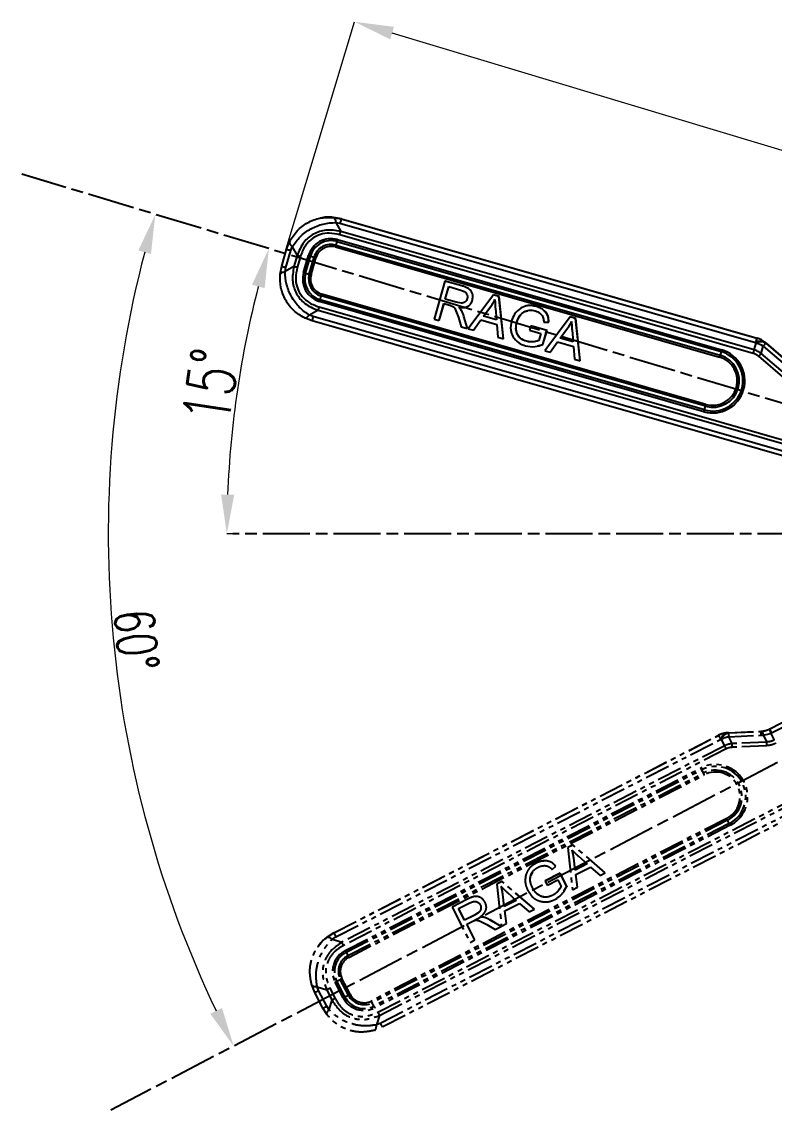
# Model space of a CAD drawing. Header units: millimetres. Extents: x 2055 to 5101, y 917 to 3070.
# Drawn here: x 4370.5 to 4562.2, y 1442.5 to 1719.7 of the extents above; entities that cross this region are included whole.
import ezdxf

# ---------------------------------------------------------------- set-up
doc = ezdxf.new("R2010")
doc.units = ezdxf.units.MM
doc.linetypes.add('AM_ISO08W050', pattern=[18, 12, -1.5, 3, -1.5])
doc.linetypes.add('PHANTOM', pattern=[12.7, 6.35, -1.27, 1.27, -1.27, 1.27, -1.27])
for name, color, linetype, lineweight in [('AM_5', 3, 'Continuous', 25), ('AM_7', 4, 'AM_ISO08W050', 25), ('标注', 3, 'Continuous', 13)]:
    doc.layers.add(name, color=color, linetype=linetype, lineweight=lineweight)
doc.styles.add('SLDTEXTSTYLE1', font='txt.shx', dxfattribs={"width": 0.7, "bigfont": 'gbcbig.shx'})
doc.dimstyles.new('SLDDIMSTYLE12$0', dxfattribs={"dimtxt": 12, "dimasz": 10, "dimexe": 0, "dimexo": 0.0625, "dimgap": 0.875, "dimtad": 1, "dimdec": 1, "dimlfac": 1.8, "dimrnd": 1e-09, "dimzin": 12, "dimdsep": 46, "dimtxsty": 'SLDTEXTSTYLE1', "dimcen": 0.09, "dimdle": 8.16, "dimclrd": 3, "dimclre": 3, "dimadec": 0, "dimazin": 3, "dimtfac": 1, "dimtdec": 1, "dimtofl": 0, "dimtmove": 0, "dimatfit": 3, "dimfxl": 0, "dimfrac": 2, "dimtolj": 1, "dimlwd": 5, "dimlwe": 5, "dimarcsym": 0})
doc.dimstyles.new('SLDDIMSTYLE12$2', dxfattribs={"dimtxt": 12, "dimasz": 10, "dimexe": 0, "dimexo": 0.0625, "dimgap": 0.875, "dimtad": 1, "dimdec": 1, "dimlfac": 1.8, "dimrnd": 1e-09, "dimzin": 12, "dimdsep": 46, "dimtxsty": 'SLDTEXTSTYLE1', "dimcen": 0.09, "dimdle": 8.16, "dimclrd": 3, "dimclre": 3, "dimadec": 0, "dimazin": 3, "dimtfac": 1, "dimtdec": 1, "dimtofl": 0, "dimtmove": 0, "dimatfit": 3, "dimfxl": 0, "dimfrac": 2, "dimtolj": 1, "dimlwd": 5, "dimlwe": 5, "dimarcsym": 0})

# ---------------------------------------------------------------- blocks, each defined once
blk = doc.blocks.new('*D82')
at = {"layer": 'Defpoints', "color": 0, "transparency": 16777216}
for p in [(4370.53, 1680.88), (4392.74, 1599.08), (4674.8, 1589.24), (4674.8, 1589.24), (4393.19, 1442.47)]:
    blk.add_point(p, dxfattribs=at)
at = {"layer": '标注', "color": 3, "linetype": 'Continuous', "lineweight": 5, "transparency": 16777216}
blk.add_arc((4674.8, 1589.24), 282.23, 165.2686, 205.498, dxfattribs=at)
at = {"layer": '标注', "color": 3, "transparency": 16777216}
for points in [[(4400.24, 1661.46), (4403.45, 1660.56), (4404.56, 1670.63)], [(4421.55, 1468.49), (4418.57, 1467), (4424.52, 1458.8)]]:
    blk.add_solid(points, dxfattribs=at)
at = {"layer": '标注', "color": 0, "transparency": 16777216, "insert": (4399.76, 1562.27), "char_height": 10, "attachment_point": 5, "rotation": 275.601, "style": 'SLDTEXTSTYLE1'}
blk.add_mtext('\\A1;60%%D', dxfattribs=at)
blk = doc.blocks.new('*D83')
at = {"layer": 'AM_5', "color": 3, "lineweight": 5, "transparency": 16777216}
blk.add_line((4424.23, 1589.27), (4422.78, 1589.27), dxfattribs=at)
at = {"layer": 'AM_5', "color": 3, "linetype": 'Continuous', "lineweight": 5, "transparency": 16777216}
blk.add_arc((4674.69, 1589.27), 251.91, 165.5129, 177.7254, dxfattribs=at)
at = {"layer": 'AM_5', "color": 3, "transparency": 16777216}
for points in [[(4429.19, 1652.74), (4432.4, 1651.84), (4433.48, 1661.92)], [(4424.65, 1599.24), (4421.31, 1599.3), (4422.78, 1589.27)]]:
    blk.add_solid(points, dxfattribs=at)
at = {"layer": 'Defpoints', "color": 0, "transparency": 16777216}
for p in [(4370.53, 1680.88), (4427.56, 1638.09), (4424.3, 1589.27), (4674.8, 1589.24), (4677.95, 1589.27)]:
    blk.add_point(p, dxfattribs=at)
at = {"layer": 'AM_5', "color": 0, "transparency": 16777216, "insert": (4418.67, 1626.99), "char_height": 12, "attachment_point": 5, "rotation": 81.6192, "style": 'SLDTEXTSTYLE1'}
blk.add_mtext('\\A1;15%%D', dxfattribs=at)
blk = doc.blocks.new('*D73')
at = {"layer": 'AM_5', "color": 3, "linetype": 'Continuous', "lineweight": 5, "transparency": 16777216}
for p, q in [((4437.87, 1661.84), (4455.29, 1719.7)), ((4682.72, 1651.2), (4464.87, 1716.82))]:
    blk.add_line(p, q, dxfattribs=at)
at = {"layer": 'AM_5', "color": 3, "lineweight": 5, "transparency": 16777216}
blk.add_line((4674.54, 1589.36), (4692.29, 1648.32), dxfattribs=at)
at = {"layer": 'AM_5', "color": 3, "transparency": 16777216}
for points in [[(4465.35, 1718.41), (4464.39, 1715.22), (4455.29, 1719.7)], [(4683.2, 1652.8), (4682.24, 1649.61), (4692.29, 1648.32)]]:
    blk.add_solid(points, dxfattribs=at)
at = {"layer": 'Defpoints', "color": 0, "transparency": 16777216}
for p in [(4455.29, 1719.7), (4437.85, 1661.78), (4674.52, 1589.3)]:
    blk.add_point(p, dxfattribs=at)
at = {"layer": 'AM_5', "color": 0, "transparency": 16777216, "insert": (4575.78, 1690.59), "char_height": 12, "attachment_point": 5, "rotation": 343.2384, "style": 'SLDTEXTSTYLE1'}
blk.add_mtext('\\A1;225', dxfattribs=at)

msp = doc.modelspace()

# ---------------------------------------------------------------- linework, layer by layer
at = {"color": 7, "linetype": 'Continuous', "lineweight": 25}
for p, q in [((4446.489, 1669.666), (4446.448, 1669.657)), ((4449.887, 1669.859), (4451.921, 1669.474)), ((4451.95, 1669.481), (4449.919, 1669.866)), ((4451.95, 1669.481), (4451.921, 1669.474)), ((4451.921, 1669.474), (4557.815, 1639.107)), ((4451.95, 1669.481), (4557.845, 1639.113)), ((4450.559, 1668.578), (4451.781, 1666.325)), ((4450.559, 1668.578), (4451.578, 1668.385)), ((4451.578, 1668.385), (4557.471, 1638.018)), ((4557.138, 1636.112), (4451.781, 1666.325)), ((4438.006, 1661.761), (4438.755, 1663.688)), ((4450.806, 1663.743), (4450.554, 1662.81)), ((4450.806, 1663.743), (4548.669, 1635.679)), ((4450.937, 1664.211), (4548.801, 1636.146)), ((4556.885, 1635.246), (4451.529, 1665.458)), ((4436.766, 1657.435), (4438.006, 1661.761)), ((4437.814, 1657.118), (4439.054, 1661.444)), ((4439.054, 1661.444), (4439.428, 1662.407)), ((4439.428, 1662.407), (4440.65, 1660.154)), ((4450.422, 1662.342), (4548.286, 1634.278)), ((4450.554, 1662.81), (4548.418, 1634.746)), ((4440.65, 1660.154), (4439.844, 1657.342)), ((4441.511, 1659.905), (4440.704, 1657.093)), ((4442.338, 1655.806), (4443.578, 1660.131)), ((4442.809, 1655.672), (4444.049, 1659.998)), ((4443.762, 1655.407), (4445.002, 1659.733)), ((4444.049, 1659.998), (4445.002, 1659.733)), ((4444.233, 1655.273), (4445.474, 1659.599)), ((4436.38, 1655.403), (4436.766, 1657.435)), ((4439.844, 1657.342), (4437.62, 1656.102)), ((4437.62, 1656.102), (4437.814, 1657.118)), ((4442.809, 1655.672), (4443.762, 1655.407)), ((4478.342, 1653.666), (4475.566, 1643.987)), ((4478.364, 1653.671), (4478.342, 1653.666)), ((4482.624, 1652.438), (4478.342, 1653.666)), ((4482.646, 1652.443), (4478.364, 1653.671)), ((4482.646, 1652.443), (4482.624, 1652.438)), ((4446.554, 1648.915), (4446.839, 1649.855)), ((4544.703, 1621.791), (4446.839, 1649.855)), ((4544.84, 1622.26), (4446.977, 1650.324)), ((4478.4, 1649.037), (4479.317, 1652.237)), ((4478.422, 1649.042), (4479.337, 1652.231)), ((4479.317, 1652.237), (4482.372, 1651.361)), ((4484.141, 1651.879), (4484.118, 1651.874)), ((4490.721, 1650.123), (4484.231, 1641.509)), ((4490.743, 1650.128), (4490.721, 1650.123)), ((4492.1, 1649.728), (4490.721, 1650.123)), ((4492.122, 1649.733), (4490.743, 1650.128)), ((4492.122, 1649.733), (4492.1, 1649.728)), ((4493.27, 1638.917), (4492.1, 1649.728)), ((4493.292, 1638.922), (4492.122, 1649.733)), ((4446.258, 1647.074), (4573.84, 1610.488)), ((4544.281, 1620.382), (4446.417, 1648.446)), ((4544.418, 1620.851), (4446.554, 1648.915)), ((4476.846, 1643.62), (4478.08, 1647.922)), ((4476.869, 1643.625), (4478.099, 1647.916)), ((4478.08, 1647.922), (4479.571, 1647.494)), ((4478.422, 1649.042), (4478.4, 1649.037)), ((4481.157, 1648.246), (4478.4, 1649.037)), ((4481.18, 1648.251), (4478.422, 1649.042)), ((4479.571, 1647.494), (4480.38, 1647.18)), ((4481.18, 1648.251), (4481.157, 1648.246)), ((4482.514, 1648.018), (4481.157, 1648.246)), ((4483.437, 1646.967), (4483.459, 1646.972)), ((4488.156, 1644.689), (4490.039, 1647.22)), ((4488.179, 1644.694), (4490.061, 1647.225)), ((4490.061, 1647.225), (4490.039, 1647.22)), ((4499.005, 1647.331), (4498.983, 1647.326)), ((4501.642, 1647.174), (4501.62, 1647.169)), ((4444.479, 1643.52), (4442.55, 1644.27)), ((4446.014, 1646.21), (4443.79, 1644.969)), ((4444.756, 1644.594), (4443.79, 1644.969)), ((4573.095, 1607.791), (4444.756, 1644.594)), ((4446.014, 1646.21), (4573.597, 1609.624)), ((4480.982, 1646.495), (4481.78, 1644.39)), ((4481.78, 1644.39), (4482.481, 1642.004)), ((4483.181, 1644.671), (4483.158, 1644.666)), ((4484.091, 1641.542), (4483.158, 1644.666)), ((4484.113, 1641.547), (4483.181, 1644.671)), ((4488.179, 1644.694), (4488.156, 1644.689)), ((4491.442, 1643.747), (4488.156, 1644.689)), ((4491.441, 1643.759), (4488.179, 1644.694)), ((4491.192, 1646.711), (4491.442, 1643.747)), ((4498.445, 1645.793), (4498.423, 1645.788)), ((4498.445, 1645.793), (4499.458, 1646.104)), ((4510.244, 1644.525), (4503.754, 1635.911)), ((4504.026, 1645.731), (4504.003, 1645.726)), ((4510.266, 1644.53), (4510.244, 1644.525)), ((4511.623, 1644.129), (4510.244, 1644.525)), ((4511.645, 1644.134), (4510.266, 1644.53)), ((4511.645, 1644.134), (4511.623, 1644.129)), ((4512.793, 1633.319), (4511.623, 1644.129)), ((4512.815, 1633.323), (4511.645, 1644.134)), ((4572.818, 1606.716), (4444.48, 1643.52)), ((4475.566, 1643.987), (4476.846, 1643.62)), ((4476.869, 1643.625), (4476.846, 1643.62)), ((4482.481, 1642.004), (4484.091, 1641.542)), ((4484.113, 1641.547), (4484.091, 1641.542)), ((4484.231, 1641.509), (4485.584, 1641.121)), ((4485.584, 1641.121), (4487.494, 1643.751)), ((4485.606, 1641.126), (4487.51, 1643.746)), ((4487.494, 1643.751), (4491.532, 1642.593)), ((4491.532, 1642.593), (4491.825, 1639.331)), ((4496.692, 1643.231), (4496.669, 1643.226)), ((4500.227, 1642.263), (4499.902, 1641.128)), ((4500.25, 1642.268), (4500.227, 1642.263)), ((4504.318, 1641.09), (4500.227, 1642.263)), ((4504.34, 1641.095), (4500.25, 1642.268)), ((4503.503, 1643.18), (4504.757, 1643.17)), ((4504.78, 1643.175), (4504.757, 1643.17)), ((4507.679, 1639.091), (4509.561, 1641.621)), ((4507.701, 1639.096), (4509.584, 1641.626)), ((4509.584, 1641.626), (4509.561, 1641.621)), ((4485.606, 1641.126), (4485.584, 1641.121)), ((4491.825, 1639.331), (4493.27, 1638.917)), ((4493.292, 1638.922), (4493.27, 1638.917)), ((4496.81, 1640.089), (4496.787, 1640.085)), ((4499.902, 1641.128), (4502.739, 1640.315)), ((4502.739, 1640.315), (4502.221, 1638.507)), ((4503.291, 1637.507), (4504.318, 1641.09)), ((4503.313, 1637.512), (4504.34, 1641.095)), ((4504.34, 1641.095), (4504.318, 1641.09)), ((4507.701, 1639.096), (4507.679, 1639.091)), ((4510.965, 1638.149), (4507.679, 1639.091)), ((4510.964, 1638.16), (4507.701, 1639.096)), ((4510.715, 1641.112), (4510.965, 1638.149)), ((4557.815, 1639.107), (4557.845, 1639.113)), ((4499.145, 1638.315), (4499.122, 1638.31)), ((4501.033, 1638.202), (4501.011, 1638.197)), ((4501.626, 1638.313), (4501.033, 1638.202)), ((4501.886, 1637.057), (4501.909, 1637.062)), ((4501.892, 1637.12), (4503.313, 1637.512)), ((4503.313, 1637.512), (4503.291, 1637.507)), ((4503.754, 1635.911), (4505.106, 1635.523)), ((4505.106, 1635.523), (4507.017, 1638.152)), ((4505.129, 1635.528), (4507.033, 1638.148)), ((4507.017, 1638.152), (4511.055, 1636.994)), ((4511.055, 1636.994), (4511.348, 1633.733)), ((4557.138, 1636.112), (4557.66, 1637.856)), ((4557.471, 1638.018), (4557.66, 1637.856)), ((4558.879, 1635.203), (4559.437, 1637.065)), ((4559.437, 1637.065), (4565.658, 1631.758)), ((4559.915, 1637.979), (4559.945, 1637.986)), ((4559.915, 1637.979), (4560.104, 1637.817)), ((4560.117, 1637.84), (4559.926, 1638.002)), ((4559.945, 1637.986), (4560.136, 1637.824)), ((4560.104, 1637.817), (4566.325, 1632.51)), ((4560.136, 1637.824), (4566.357, 1632.517)), ((4505.129, 1635.528), (4505.106, 1635.523)), ((4511.348, 1633.733), (4512.793, 1633.319)), ((4512.815, 1633.323), (4512.793, 1633.319)), ((4548.669, 1635.679), (4548.418, 1634.746)), ((4564.98, 1628.772), (4558.271, 1634.495)), ((4565.588, 1629.48), (4558.879, 1635.203)), ((4544.418, 1620.851), (4544.703, 1621.791))]:
    msp.add_line(p, q, dxfattribs=at)
at = {"color": 7, "linetype": 'PHANTOM', "lineweight": 25}
for p, q in [((4561.073, 1539.582), (4570.877, 1544.616)), ((4561.091, 1539.607), (4570.894, 1544.641)), ((4561.568, 1538.553), (4571.371, 1543.587)), ((4550.602, 1538.579), (4558.77, 1538.966)), ((4550.621, 1538.606), (4558.789, 1538.994)), ((4558.77, 1538.966), (4558.789, 1538.994)), ((4558.789, 1538.994), (4559.104, 1539.017)), ((4561.092, 1539.608), (4560.988, 1539.556)), ((4560.989, 1539.556), (4561.091, 1539.607)), ((4561.073, 1539.582), (4561.091, 1539.607)), ((4450.052, 1487.634), (4548.05, 1537.953)), ((4450.069, 1487.658), (4548.067, 1537.978)), ((4450.547, 1486.605), (4548.544, 1536.924)), ((4548.05, 1537.953), (4548.067, 1537.978)), ((4548.544, 1536.924), (4548.793, 1536.935)), ((4549.606, 1535.306), (4548.793, 1536.935)), ((4550.596, 1538.605), (4550.345, 1538.592)), ((4550.353, 1538.568), (4550.37, 1538.593)), ((4550.353, 1538.568), (4550.602, 1538.579)), ((4550.37, 1538.593), (4550.621, 1538.606)), ((4550.63, 1537.574), (4558.798, 1537.961)), ((4551.497, 1535.835), (4550.63, 1537.574)), ((4560.305, 1536.253), (4551.497, 1535.835)), ((4558.798, 1537.961), (4559.429, 1538.009)), ((4559.429, 1538.009), (4561.364, 1538.451)), ((4559.429, 1538.009), (4560.305, 1536.253)), ((4561.364, 1538.451), (4561.568, 1538.553)), ((4561.364, 1538.451), (4562.224, 1536.727)), ((4549.606, 1535.306), (4452.105, 1485.241)), ((4550.014, 1534.501), (4452.514, 1484.437)), ((4560.347, 1535.32), (4551.538, 1534.903)), ((4452.936, 1483.122), (4543.503, 1529.626)), ((4453.16, 1482.691), (4543.727, 1529.195)), ((4453.615, 1481.838), (4544.182, 1528.343)), ((4453.839, 1481.407), (4544.406, 1527.912)), ((4461.251, 1467.424), (4579.32, 1528.05)), ((4543.727, 1529.195), (4544.182, 1528.343)), ((4461.664, 1466.627), (4579.733, 1527.254)), ((4580.622, 1525.574), (4461.853, 1464.588)), ((4581.155, 1524.601), (4462.386, 1463.616)), ((4550.117, 1516.79), (4459.551, 1470.286)), ((4550.338, 1516.354), (4459.772, 1469.85)), ((4550.774, 1515.474), (4460.207, 1468.969)), ((4550.994, 1515.038), (4460.428, 1468.534)), ((4550.774, 1515.474), (4550.338, 1516.354)), ((4510.93, 1510.006), (4509.654, 1509.351)), ((4509.667, 1509.37), (4509.654, 1509.351)), ((4509.654, 1509.351), (4510.816, 1498.628)), ((4510.943, 1510.025), (4509.667, 1509.37)), ((4510.943, 1510.025), (4510.93, 1510.006)), ((4519.181, 1502.924), (4510.93, 1510.006)), ((4519.194, 1502.943), (4510.943, 1510.025)), ((4501.568, 1505.397), (4501.555, 1505.378)), ((4504.294, 1505.975), (4504.281, 1505.957)), ((4511.156, 1506.786), (4511.143, 1506.767)), ((4511.502, 1503.633), (4511.143, 1506.767)), ((4511.515, 1503.652), (4511.156, 1506.786)), ((4512.332, 1507.185), (4514.543, 1505.195)), ((4499.538, 1503.706), (4499.525, 1503.687)), ((4500.182, 1502.202), (4500.708, 1503.122)), ((4507.683, 1502.791), (4503.897, 1500.847)), ((4507.696, 1502.81), (4503.91, 1500.866)), ((4505.659, 1503.758), (4506.58, 1504.609)), ((4506.593, 1504.628), (4506.58, 1504.609)), ((4507.696, 1502.81), (4507.683, 1502.791)), ((4509.386, 1499.476), (4507.683, 1502.791)), ((4509.399, 1499.495), (4507.696, 1502.81)), ((4514.543, 1505.195), (4511.502, 1503.633)), ((4511.515, 1503.652), (4511.502, 1503.633)), ((4514.534, 1505.202), (4511.515, 1503.652)), ((4511.661, 1502.496), (4515.398, 1504.415)), ((4515.398, 1504.415), (4517.844, 1502.237)), ((4517.844, 1502.237), (4519.181, 1502.924)), ((4519.194, 1502.943), (4519.181, 1502.924)), ((4492.863, 1500.729), (4491.587, 1500.074)), ((4491.6, 1500.093), (4491.587, 1500.074)), ((4491.587, 1500.074), (4492.749, 1489.351)), ((4492.876, 1500.748), (4491.6, 1500.093)), ((4492.876, 1500.748), (4492.863, 1500.729)), ((4501.114, 1493.647), (4492.863, 1500.729)), ((4501.127, 1493.665), (4492.876, 1500.748)), ((4500.182, 1502.202), (4500.169, 1502.183)), ((4503.91, 1500.866), (4503.897, 1500.847)), ((4503.897, 1500.847), (4504.437, 1499.797)), ((4504.437, 1499.797), (4507.062, 1501.145)), ((4507.062, 1501.145), (4507.921, 1499.472)), ((4512.068, 1499.271), (4511.661, 1502.496)), ((4512.081, 1499.29), (4511.676, 1502.504)), ((4493.089, 1497.509), (4493.076, 1497.49)), ((4493.435, 1494.356), (4493.076, 1497.49)), ((4493.448, 1494.375), (4493.089, 1497.509)), ((4494.265, 1497.908), (4496.476, 1495.918)), ((4500.657, 1499.134), (4500.644, 1499.115)), ((4505.81, 1497.227), (4505.797, 1497.209)), ((4507.264, 1498.437), (4507.251, 1498.418)), ((4507.62, 1498.924), (4507.264, 1498.437)), ((4508.631, 1498.237), (4509.399, 1499.495)), ((4508.67, 1498.186), (4508.683, 1498.205)), ((4509.399, 1499.495), (4509.386, 1499.476)), ((4510.816, 1498.628), (4512.068, 1499.271)), ((4512.081, 1499.29), (4512.068, 1499.271)), ((4484.098, 1496.221), (4480.135, 1494.186)), ((4484.111, 1496.24), (4480.148, 1494.205)), ((4481.825, 1493.811), (4484.652, 1495.263)), ((4484.111, 1496.24), (4484.098, 1496.221)), ((4485.587, 1496.851), (4485.574, 1496.832)), ((4496.476, 1495.918), (4493.435, 1494.356)), ((4493.448, 1494.375), (4493.435, 1494.356)), ((4496.467, 1495.925), (4493.448, 1494.375)), ((4493.594, 1493.219), (4497.331, 1495.138)), ((4497.331, 1495.138), (4499.777, 1492.96)), ((4502.893, 1496.924), (4502.88, 1496.905)), ((4480.148, 1494.205), (4480.135, 1494.186)), ((4480.135, 1494.186), (4484.735, 1485.229)), ((4483.345, 1490.85), (4481.825, 1493.811)), ((4483.358, 1490.869), (4481.843, 1493.82)), ((4485.898, 1492.16), (4483.345, 1490.85)), ((4485.911, 1492.179), (4483.358, 1490.869)), ((4487.043, 1492.923), (4485.898, 1492.16)), ((4485.911, 1492.179), (4485.898, 1492.16)), ((4488.435, 1492.787), (4488.448, 1492.806)), ((4494.001, 1489.994), (4493.594, 1493.219)), ((4494.014, 1490.013), (4493.609, 1493.227)), ((4499.777, 1492.96), (4501.114, 1493.647)), ((4501.127, 1493.665), (4501.114, 1493.647)), ((4483.358, 1490.869), (4483.345, 1490.85)), ((4483.875, 1489.818), (4485.255, 1490.527)), ((4485.92, 1485.837), (4483.875, 1489.818)), ((4485.933, 1485.856), (4483.893, 1489.827)), ((4485.255, 1490.527), (4486.06, 1490.851)), ((4486.968, 1490.764), (4488.99, 1489.775)), ((4488.99, 1489.775), (4491.134, 1488.515)), ((4489.82, 1490.938), (4489.807, 1490.919)), ((4492.624, 1489.28), (4489.807, 1490.919)), ((4492.637, 1489.298), (4489.82, 1490.938)), ((4491.134, 1488.515), (4492.624, 1489.28)), ((4492.637, 1489.298), (4492.624, 1489.28)), ((4492.749, 1489.351), (4494.001, 1489.994)), ((4494.014, 1490.013), (4494.001, 1489.994)), ((4448.305, 1486.522), (4450.052, 1487.633)), ((4450.069, 1487.658), (4448.324, 1486.549)), ((4449.673, 1486.048), (4450.547, 1486.605)), ((4449.673, 1486.048), (4452.105, 1485.241)), ((4450.069, 1487.658), (4450.052, 1487.633)), ((4445.96, 1484.056), (4445.936, 1484.022)), ((4484.735, 1485.229), (4485.92, 1485.837)), ((4485.933, 1485.856), (4485.92, 1485.837)), ((4453.16, 1482.691), (4453.615, 1481.838)), ((4452.417, 1471.109), (4450.362, 1475.112)), ((4450.797, 1475.337), (4451.673, 1475.796)), ((4452.852, 1471.334), (4450.797, 1475.337)), ((4453.729, 1471.793), (4451.673, 1475.796)), ((4454.164, 1472.018), (4452.108, 1476.021)), ((4445.183, 1472.487), (4444.411, 1474.405)), ((4447.239, 1468.484), (4445.183, 1472.487)), ((4445.778, 1473.931), (4448.211, 1473.124)), ((4446.165, 1472.973), (4445.778, 1473.931)), ((4448.22, 1468.97), (4446.165, 1472.973)), ((4448.211, 1473.124), (4449.547, 1470.523)), ((4449.009, 1473.532), (4450.345, 1470.93)), ((4449.547, 1470.523), (4448.775, 1468.096)), ((4452.852, 1471.334), (4453.729, 1471.793)), ((4460.207, 1468.969), (4459.772, 1469.85)), ((4448.348, 1466.738), (4447.239, 1468.484)), ((4448.775, 1468.096), (4448.22, 1468.97)), ((4461.664, 1466.627), (4460.892, 1464.201)), ((4461.853, 1464.588), (4460.892, 1464.201))]:
    msp.add_line(p, q, dxfattribs=at)
at = {"color": 7, "linetype": 'Continuous', "lineweight": 25}
for centre, radius, start, end in [((4449.297, 1658.492), 5.949, 73.99917, 164.00247), ((4449.3, 1658.492), 5.462, 73.99917, 164.00247), ((4486.005, 1654.1), 36.496, 163.9172, 164.67984), ((4449.317, 1658.496), 4.488, 73.99917, 164.00247), ((4449.319, 1658.496), 4.001, 73.99917, 164.00247), ((4415.352, 1672.453), 36.498, 343.91719, 344.67981), ((4462.912, 1727.361), 69.954, 253.95603, 254.35706), ((4426.139, 1592.366), 69.958, 73.95602, 74.35704), ((4448.057, 1654.166), 5.95, 164.00083, 253.99752), ((4461.671, 1723.035), 69.954, 253.95603, 254.35706), ((4448.06, 1654.166), 5.463, 164.00075, 253.99756), ((4448.077, 1654.17), 4.488, 164.00075, 253.99757), ((4424.899, 1588.04), 69.958, 73.95602, 74.35704), ((4448.08, 1654.17), 4.001, 164.00056, 253.99766), ((4411.258, 1660.511), 37.142, 343.32882, 344.08236), ((4482.135, 1638.26), 37.142, 163.32881, 164.08236), ((4573.148, 1633.669), 16.269, 160.47239, 164.49357), ((4556.264, 1633.7), 5.625, 49.53467, 73.99864), ((4556.294, 1633.706), 5.625, 49.53467, 73.99864), ((4546.541, 1628.264), 8.2, 254.00246, 74), ((4583.87, 1626.035), 36.497, 163.91719, 164.67983), ((4558.66, 1635.919), 2.413, 58.66161, 119.51448), ((4558.849, 1635.756), 2.413, 58.66153, 119.51425), ((4555.755, 1631.185), 6.938, 57.94933, 74.06129), ((4574.732, 1624.167), 20.008, 136.98242, 139.86093), ((4546.544, 1628.265), 7.713, 254.00238, 74.00008), ((4546.56, 1628.268), 6.738, 254.00253, 73.99993), ((4546.563, 1628.269), 6.251, 254.00255, 73.99991), ((4513.217, 1644.389), 36.497, 343.91719, 344.67983), ((4509.121, 1632.447), 37.143, 343.32883, 344.08237), ((4579.998, 1610.196), 37.141, 163.32879, 164.08235)]:
    msp.add_arc(centre, radius, start, end, dxfattribs=at)
at = {"color": 7, "linetype": 'PHANTOM', "lineweight": 25}
for centre, radius, start, end in [((4578.777, 1539.023), 20.007, 180.16315, 183.04177), ((4575.975, 1546.109), 16.269, 203.65317, 207.67445), ((4550.619, 1532.95), 5.625, 92.71551, 117.17948), ((4562.952, 1544.48), 16.269, 203.65323, 207.67441), ((4550.636, 1532.975), 5.625, 92.71551, 117.17948), ((4550.848, 1536.207), 2.413, 101.84245, 162.69532), ((4551.097, 1536.217), 2.413, 101.84237, 162.69509), ((4551.969, 1530.767), 6.938, 101.13017, 117.24213), ((4570.609, 1538.636), 20.008, 180.16327, 183.04177), ((4547.249, 1522.332), 8.2, 297.1833, 117.18084), ((4575.994, 1546.251), 36.497, 207.09803, 207.86067), ((4547.25, 1522.334), 7.713, 297.18322, 117.18092), ((4547.26, 1522.348), 6.738, 297.18337, 117.18077), ((4511.915, 1511.286), 36.497, 27.09803, 27.86067), ((4547.262, 1522.351), 6.251, 297.18339, 117.18075), ((4517.1, 1499.775), 37.143, 26.50967, 27.26321), ((4584.009, 1532.051), 37.141, 206.50963, 207.26319), ((4455.654, 1477.83), 5.949, 117.18001, 207.18331), ((4455.656, 1477.832), 5.462, 117.18001, 207.18331), ((4455.665, 1477.846), 4.488, 117.18001, 207.18331), ((4455.667, 1477.848), 4.001, 117.18001, 207.18331), ((4485.426, 1499.746), 36.496, 207.09805, 207.86068), ((4421.348, 1464.782), 36.498, 27.09803, 27.86065), ((4418.454, 1537.365), 69.954, 297.13687, 297.5379), ((4484.017, 1413.763), 69.958, 117.13686, 117.53788), ((4420.51, 1533.362), 69.954, 297.13687, 297.5379), ((4457.71, 1473.827), 5.95, 207.18167, 297.17837), ((4457.712, 1473.829), 5.463, 207.18159, 297.1784), ((4486.073, 1409.76), 69.958, 117.13686, 117.53788), ((4457.721, 1473.843), 4.488, 207.18159, 297.17841), ((4457.723, 1473.845), 4.001, 207.1814, 297.1785), ((4426.534, 1453.272), 37.142, 26.50966, 27.2632), ((4493.444, 1485.548), 37.142, 206.50966, 207.26321)]:
    msp.add_arc(centre, radius, start, end, dxfattribs=at)
at = {"color": 7, "linetype": 'Continuous', "lineweight": 25}
for points, knots in [([(4438.755, 1663.688), (4439.347, 1664.654), (4440.525, 1666.579), (4443.287, 1668.63), (4446.491, 1669.887), (4448.752, 1669.868), (4449.887, 1669.859)], [0, 0, 0, 0, 0.2509207, 0.5000162, 0.7490448, 1, 1, 1, 1]), ([(4449.919, 1669.866), (4448.765, 1669.966), (4447.589, 1670.069), (4446.511, 1669.664), (4446.491, 1669.657)], [0, 0, 0, 0, 0.9811751, 1, 1, 1, 1]), ([(4449.887, 1669.859), (4450.024, 1669.789), (4450.299, 1669.65), (4450.473, 1668.935), (4450.559, 1668.578)], [0, 0, 0, 0, 0.5000005, 1, 1, 1, 1]), ([(4439.428, 1662.407), (4440.06, 1663.296), (4441.318, 1665.068), (4444.113, 1667.056), (4447.285, 1668.375), (4449.465, 1668.51), (4450.559, 1668.578)], [0, 0, 0, 0, 0.2509209, 0.5000162, 0.7490448, 1, 1, 1, 1]), ([(4451.781, 1666.325), (4450.51, 1666.53), (4448.153, 1666.911), (4444.779, 1665.799), (4442.064, 1663.525), (4441.144, 1661.333), (4440.65, 1660.154)], [0, 0, 0, 0, 0.2702915, 0.5008839, 0.7316205, 1, 1, 1, 1]), ([(4438.756, 1663.688), (4438.731, 1663.53), (4438.682, 1663.212), (4439.178, 1662.677), (4439.428, 1662.407)], [0, 0, 0, 0, 0.49686735, 1, 1, 1, 1]), ([(4451.529, 1665.458), (4450.649, 1665.646), (4449.012, 1665.994), (4446.611, 1665.636), (4444.462, 1664.595), (4442.553, 1662.682), (4441.876, 1660.878), (4441.511, 1659.905)], [0, 0, 0, 0, 0.2085412, 0.3881399, 0.5544367, 0.759769, 1, 1, 1, 1]), ([(4442.55, 1644.27), (4441.583, 1644.863), (4439.655, 1646.043), (4437.603, 1648.806), (4436.347, 1652.01), (4436.369, 1654.269), (4436.38, 1655.403)], [0, 0, 0, 0, 0.2509467, 0.4999848, 0.7490685, 1, 1, 1, 1]), ([(4436.38, 1655.403), (4436.442, 1655.545), (4436.566, 1655.829), (4437.269, 1656.011), (4437.62, 1656.101)], [0, 0, 0, 0, 0.50000085, 1, 1, 1, 1]), ([(4443.79, 1644.969), (4442.897, 1645.604), (4441.118, 1646.868), (4439.127, 1649.665), (4437.811, 1652.834), (4437.684, 1655.01), (4437.62, 1656.102)], [0, 0, 0, 0, 0.2509467, 0.4999847, 0.7490684, 1, 1, 1, 1]), ([(4439.844, 1657.342), (4439.638, 1656.07), (4439.256, 1653.712), (4440.369, 1650.338), (4442.644, 1647.624), (4444.836, 1646.704), (4446.014, 1646.21)], [0, 0, 0, 0, 0.2705363, 0.5011773, 0.7319034, 1, 1, 1, 1]), ([(4440.704, 1657.093), (4440.517, 1656.213), (4440.169, 1654.574), (4440.527, 1652.173), (4441.569, 1650.023), (4443.482, 1648.116), (4445.286, 1647.439), (4446.258, 1647.074)], [0, 0, 0, 0, 0.20872371, 0.38836947, 0.55468562, 0.75997191, 1, 1, 1, 1]), ([(4484.118, 1651.874), (4483.882, 1651.984), (4483.398, 1652.21), (4482.886, 1652.361), (4482.624, 1652.438)], [0, 0, 0, 0, 0.4889255, 1, 1, 1, 1]), ([(4484.141, 1651.879), (4483.904, 1651.989), (4483.42, 1652.215), (4482.908, 1652.366), (4482.646, 1652.443)], [0, 0, 0, 0, 0.4889255, 1, 1, 1, 1]), ([(4482.372, 1651.361), (4482.681, 1651.256), (4483.129, 1651.105), (4483.623, 1650.749), (4483.778, 1650.522), (4483.85, 1650.416)], [0, 0, 0, 0, 0.5431864, 0.7867589, 1, 1, 1, 1]), ([(4483.85, 1650.416), (4483.937, 1650.215), (4484.065, 1649.918), (4484.073, 1649.486), (4484.026, 1649.282), (4484.003, 1649.179)], [0, 0, 0, 0, 0.508701, 0.7517829, 1, 1, 1, 1]), ([(4484.959, 1651.152), (4484.823, 1651.31), (4484.579, 1651.594), (4484.26, 1651.788), (4484.118, 1651.874)], [0, 0, 0, 0, 0.5575462, 1, 1, 1, 1]), ([(4485.403, 1650.077), (4485.355, 1650.299), (4485.273, 1650.686), (4485.053, 1651.013), (4484.959, 1651.152)], [0, 0, 0, 0, 0.5738958, 1, 1, 1, 1]), ([(4485.324, 1648.808), (4485.377, 1649.045), (4485.47, 1649.465), (4485.423, 1649.892), (4485.403, 1650.077)], [0, 0, 0, 0, 0.5655054, 1, 1, 1, 1]), ([(4480.38, 1647.18), (4480.48, 1647.101), (4480.721, 1646.909), (4480.886, 1646.648), (4480.982, 1646.495)], [0, 0, 0, 0, 0.4142729, 1, 1, 1, 1]), ([(4481.841, 1646.943), (4482.168, 1646.911), (4482.775, 1646.853), (4483.633, 1646.977), (4484.387, 1647.314), (4485.008, 1647.937), (4485.215, 1648.507), (4485.324, 1648.808)], [0, 0, 0, 0, 0.2248507, 0.4169148, 0.5876668, 0.7832367, 1, 1, 1, 1]), ([(4483.158, 1644.666), (4482.984, 1645.208), (4482.707, 1646.069), (4482.075, 1646.706), (4481.841, 1646.943)], [0, 0, 0, 0, 0.628575, 1, 1, 1, 1]), ([(4483.181, 1644.671), (4483.006, 1645.212), (4482.729, 1646.074), (4482.098, 1646.711), (4481.863, 1646.948)], [0, 0, 0, 0, 0.628575, 1, 1, 1, 1]), ([(4483.436, 1648.349), (4483.295, 1648.258), (4483.014, 1648.075), (4482.68, 1648.037), (4482.514, 1648.018)], [0, 0, 0, 0, 0.50112496, 1, 1, 1, 1]), ([(4484.003, 1649.179), (4483.943, 1649.017), (4483.823, 1648.693), (4483.565, 1648.464), (4483.436, 1648.349)], [0, 0, 0, 0, 0.5017512, 1, 1, 1, 1]), ([(4490.039, 1647.22), (4490.245, 1647.516), (4490.625, 1648.062), (4490.935, 1648.652), (4491.076, 1648.922)], [0, 0, 0, 0, 0.5419592, 1, 1, 1, 1]), ([(4490.061, 1647.225), (4490.267, 1647.521), (4490.647, 1648.067), (4490.957, 1648.657), (4491.099, 1648.927)], [0, 0, 0, 0, 0.5419592, 1, 1, 1, 1]), ([(4491.076, 1648.922), (4491.085, 1648.561), (4491.104, 1647.823), (4491.162, 1647.087), (4491.192, 1646.711)], [0, 0, 0, 0, 0.4886907, 1, 1, 1, 1]), ([(4497.637, 1646.776), (4497.062, 1646.304), (4495.993, 1645.427), (4495.542, 1644.125), (4495.334, 1643.524)], [0, 0, 0, 0, 0.5381648, 1, 1, 1, 1]), ([(4501.62, 1647.169), (4501.208, 1647.266), (4500.425, 1647.449), (4499.025, 1647.435), (4498.156, 1647.023), (4497.637, 1646.776)], [0, 0, 0, 0, 0.308178, 0.5862676, 1, 1, 1, 1]), ([(4501.642, 1647.174), (4501.232, 1647.263), (4500.453, 1647.433), (4499.529, 1647.496), (4499.097, 1647.321), (4499.02, 1647.289)], [0, 0, 0, 0, 0.4764978, 0.9064737, 1, 1, 1, 1]), ([(4504.003, 1645.726), (4503.636, 1646.075), (4502.944, 1646.73), (4502.042, 1647.029), (4501.62, 1647.169)], [0, 0, 0, 0, 0.5318982, 1, 1, 1, 1]), ([(4504.026, 1645.731), (4503.658, 1646.079), (4502.966, 1646.734), (4502.064, 1647.034), (4501.642, 1647.174)], [0, 0, 0, 0, 0.53189815, 1, 1, 1, 1]), ([(4442.55, 1644.271), (4442.701, 1644.251), (4443.004, 1644.211), (4443.527, 1644.716), (4443.79, 1644.969)], [0, 0, 0, 0, 0.4968674, 1, 1, 1, 1]), ([(4496.669, 1643.226), (4496.862, 1643.763), (4497.141, 1644.537), (4497.822, 1645.364), (4498.225, 1645.649), (4498.423, 1645.788)], [0, 0, 0, 0, 0.5344662, 0.7714045, 1, 1, 1, 1]), ([(4496.692, 1643.231), (4496.902, 1643.837), (4497.258, 1644.86), (4498.101, 1645.523), (4498.445, 1645.793)], [0, 0, 0, 0, 0.5921782, 1, 1, 1, 1]), ([(4498.423, 1645.788), (4498.635, 1645.9), (4499.058, 1646.123), (4500.051, 1646.331), (4500.804, 1646.18), (4501.321, 1646.077)], [0, 0, 0, 0, 0.2394886, 0.4785859, 1, 1, 1, 1]), ([(4501.321, 1646.077), (4501.635, 1645.967), (4502.248, 1645.753), (4502.712, 1645.3), (4502.939, 1645.08)], [0, 0, 0, 0, 0.512975, 1, 1, 1, 1]), ([(4502.939, 1645.08), (4503.034, 1644.956), (4503.226, 1644.703), (4503.481, 1644.067), (4503.494, 1643.543), (4503.503, 1643.18)], [0, 0, 0, 0, 0.23103556, 0.46846759, 1, 1, 1, 1]), ([(4504.757, 1643.17), (4504.752, 1643.712), (4504.742, 1644.644), (4504.221, 1645.407), (4504.003, 1645.726)], [0, 0, 0, 0, 0.5814657, 1, 1, 1, 1]), ([(4504.78, 1643.175), (4504.774, 1643.717), (4504.765, 1644.649), (4504.244, 1645.412), (4504.026, 1645.731)], [0, 0, 0, 0, 0.5814657, 1, 1, 1, 1]), ([(4495.334, 1643.524), (4495.168, 1642.727), (4494.883, 1641.352), (4495.424, 1640.071), (4495.651, 1639.532)], [0, 0, 0, 0, 0.5794862, 1, 1, 1, 1]), ([(4496.787, 1640.085), (4496.694, 1640.309), (4496.502, 1640.767), (4496.367, 1641.844), (4496.545, 1642.66), (4496.669, 1643.226)], [0, 0, 0, 0, 0.2264152, 0.4626215, 1, 1, 1, 1]), ([(4496.81, 1640.089), (4496.637, 1640.63), (4496.307, 1641.669), (4496.567, 1642.725), (4496.692, 1643.231)], [0, 0, 0, 0, 0.520635, 1, 1, 1, 1]), ([(4509.561, 1641.621), (4509.767, 1641.918), (4510.148, 1642.464), (4510.457, 1643.053), (4510.599, 1643.323)], [0, 0, 0, 0, 0.54195929, 1, 1, 1, 1]), ([(4509.584, 1641.626), (4509.79, 1641.922), (4510.17, 1642.469), (4510.48, 1643.058), (4510.621, 1643.328)], [0, 0, 0, 0, 0.5419593, 1, 1, 1, 1]), ([(4510.599, 1643.323), (4510.608, 1642.963), (4510.627, 1642.224), (4510.685, 1641.488), (4510.715, 1641.112)], [0, 0, 0, 0, 0.4886908, 1, 1, 1, 1]), ([(4495.651, 1639.532), (4496.098, 1638.932), (4496.93, 1637.814), (4498.24, 1637.358), (4498.846, 1637.147)], [0, 0, 0, 0, 0.53725916, 1, 1, 1, 1]), ([(4499.122, 1638.31), (4498.621, 1638.497), (4497.893, 1638.768), (4497.149, 1639.468), (4496.907, 1639.88), (4496.787, 1640.085)], [0, 0, 0, 0, 0.5264104, 0.7642346, 1, 1, 1, 1]), ([(4499.145, 1638.315), (4498.577, 1638.522), (4497.605, 1638.878), (4497.044, 1639.733), (4496.81, 1640.089)], [0, 0, 0, 0, 0.5837878, 1, 1, 1, 1]), ([(4502.221, 1638.507), (4502.081, 1638.451), (4501.692, 1638.294), (4501.277, 1638.235), (4501.011, 1638.197)], [0, 0, 0, 0, 0.3598376, 1, 1, 1, 1]), ([(4498.846, 1637.147), (4499.669, 1637.007), (4501.187, 1636.75), (4502.63, 1637.269), (4503.291, 1637.507)], [0, 0, 0, 0, 0.5424178, 1, 1, 1, 1]), ([(4501.011, 1638.197), (4500.691, 1638.163), (4500.056, 1638.097), (4499.433, 1638.239), (4499.122, 1638.31)], [0, 0, 0, 0, 0.5020846, 1, 1, 1, 1]), ([(4501.033, 1638.202), (4500.675, 1638.167), (4500.038, 1638.104), (4499.417, 1638.251), (4499.145, 1638.315)], [0, 0, 0, 0, 0.5618251, 1, 1, 1, 1]), ([(4558.879, 1635.203), (4558.609, 1635.4), (4558.074, 1635.79), (4557.448, 1636.005), (4557.138, 1636.112)], [0, 0, 0, 0, 0.50495342, 1, 1, 1, 1]), ([(4558.271, 1634.495), (4558.03, 1634.678), (4557.606, 1635), (4557.102, 1635.172), (4556.885, 1635.246)], [0, 0, 0, 0, 0.56777287, 1, 1, 1, 1])]:
    msp.add_open_spline(points, degree=3, knots=knots, dxfattribs=at)
for points in [[(4451.921, 1669.474), (4451.901, 1669.424), (4451.862, 1669.324), (4451.672, 1668.698), (4451.578, 1668.385)], [(4451.529, 1665.458), (4451.553, 1665.542), (4451.601, 1665.709), (4451.67, 1665.946), (4451.732, 1666.16), (4451.765, 1666.27), (4451.781, 1666.325)], [(4438.006, 1661.761), (4438.049, 1661.746), (4438.134, 1661.715), (4438.747, 1661.534), (4439.054, 1661.444)], [(4441.511, 1659.905), (4441.427, 1659.929), (4441.26, 1659.977), (4441.024, 1660.045), (4440.812, 1660.107), (4440.704, 1660.138), (4440.65, 1660.154)], [(4436.766, 1657.435), (4436.808, 1657.42), (4436.894, 1657.39), (4437.507, 1657.209), (4437.814, 1657.118)], [(4440.704, 1657.093), (4440.621, 1657.117), (4440.454, 1657.165), (4440.218, 1657.233), (4440.006, 1657.295), (4439.898, 1657.327), (4439.844, 1657.342)], [(4446.258, 1647.074), (4446.234, 1646.991), (4446.186, 1646.824), (4446.119, 1646.587), (4446.059, 1646.374), (4446.029, 1646.265), (4446.014, 1646.21)], [(4444.756, 1644.594), (4444.672, 1644.283), (4444.503, 1643.662), (4444.487, 1643.567), (4444.48, 1643.52)], [(4556.885, 1635.246), (4556.909, 1635.329), (4556.957, 1635.496), (4557.026, 1635.733), (4557.089, 1635.947), (4557.121, 1636.057), (4557.138, 1636.112)], [(4558.271, 1634.495), (4558.33, 1634.565), (4558.449, 1634.703), (4558.616, 1634.899), (4558.766, 1635.073), (4558.841, 1635.16), (4558.879, 1635.203)]]:
    msp.add_open_spline(points, degree=3, dxfattribs=at)
at = {"color": 7, "linetype": 'PHANTOM', "lineweight": 25}
for points, knots in [([(4558.77, 1538.966), (4558.829, 1538.969), (4558.935, 1538.975), (4559.039, 1538.986), (4559.086, 1538.99)], [0, 0, 0, 0, 0.5576718, 1, 1, 1, 1]), ([(4559.086, 1538.99), (4559.416, 1539.04), (4560.066, 1539.137), (4560.673, 1539.401), (4560.972, 1539.531)], [0, 0, 0, 0, 0.5083155, 1, 1, 1, 1]), ([(4559.086, 1538.99), (4559.133, 1538.947), (4559.229, 1538.859), (4559.363, 1538.292), (4559.429, 1538.01)], [0, 0, 0, 0, 0.5008043, 1, 1, 1, 1]), ([(4559.104, 1539.017), (4559.434, 1539.066), (4560.082, 1539.162), (4560.69, 1539.426), (4560.989, 1539.556)], [0, 0, 0, 0, 0.50800634, 1, 1, 1, 1]), ([(4560.972, 1539.531), (4560.991, 1539.541), (4561.025, 1539.557), (4561.059, 1539.574), (4561.073, 1539.582)], [0, 0, 0, 0, 0.5601455, 1, 1, 1, 1]), ([(4560.972, 1539.531), (4560.976, 1539.473), (4560.983, 1539.358), (4561.237, 1538.753), (4561.364, 1538.451)], [0, 0, 0, 0, 0.5, 1, 1, 1, 1]), ([(4562.224, 1536.727), (4561.923, 1536.595), (4561.311, 1536.326), (4560.644, 1536.277), (4560.305, 1536.253)], [0, 0, 0, 0, 0.4914989, 1, 1, 1, 1]), ([(4562.633, 1535.922), (4562.275, 1535.763), (4561.546, 1535.439), (4560.752, 1535.36), (4560.347, 1535.32)], [0, 0, 0, 0, 0.4902935, 1, 1, 1, 1]), ([(4551.497, 1535.835), (4551.165, 1535.793), (4550.508, 1535.712), (4549.905, 1535.44), (4549.606, 1535.306)], [0, 0, 0, 0, 0.50495342, 1, 1, 1, 1]), ([(4551.538, 1534.903), (4551.237, 1534.871), (4550.708, 1534.815), (4550.223, 1534.596), (4550.014, 1534.501)], [0, 0, 0, 0, 0.56777287, 1, 1, 1, 1]), ([(4510.735, 1508.718), (4510.988, 1508.461), (4511.507, 1507.935), (4512.053, 1507.439), (4512.332, 1507.185)], [0, 0, 0, 0, 0.4886908, 1, 1, 1, 1]), ([(4511.143, 1506.767), (4511.09, 1507.124), (4510.994, 1507.782), (4510.816, 1508.424), (4510.735, 1508.718)], [0, 0, 0, 0, 0.54195929, 1, 1, 1, 1]), ([(4511.156, 1506.786), (4511.103, 1507.143), (4511.007, 1507.801), (4510.829, 1508.443), (4510.748, 1508.737)], [0, 0, 0, 0, 0.5419593, 1, 1, 1, 1]), ([(4501.568, 1505.397), (4501.209, 1505.181), (4500.524, 1504.771), (4499.808, 1504.185), (4499.613, 1503.762), (4499.578, 1503.687)], [0, 0, 0, 0, 0.4764978, 0.9064737, 1, 1, 1, 1]), ([(4504.281, 1505.957), (4503.774, 1505.959), (4502.822, 1505.964), (4501.959, 1505.565), (4501.555, 1505.378)], [0, 0, 0, 0, 0.5318982, 1, 1, 1, 1]), ([(4504.294, 1505.975), (4503.787, 1505.978), (4502.835, 1505.982), (4501.972, 1505.583), (4501.568, 1505.397)], [0, 0, 0, 0, 0.53189815, 1, 1, 1, 1]), ([(4506.58, 1504.609), (4506.205, 1505), (4505.56, 1505.673), (4504.658, 1505.873), (4504.281, 1505.957)], [0, 0, 0, 0, 0.5814657, 1, 1, 1, 1]), ([(4506.593, 1504.628), (4506.218, 1505.019), (4505.573, 1505.692), (4504.671, 1505.892), (4504.294, 1505.975)], [0, 0, 0, 0, 0.5814657, 1, 1, 1, 1]), ([(4501.555, 1505.378), (4501.189, 1505.166), (4500.493, 1504.764), (4499.482, 1503.796), (4499.13, 1502.901), (4498.92, 1502.366)], [0, 0, 0, 0, 0.308178, 0.5862676, 1, 1, 1, 1]), ([(4500.169, 1502.183), (4500.247, 1502.41), (4500.403, 1502.862), (4500.985, 1503.693), (4501.638, 1504.098), (4502.085, 1504.377)], [0, 0, 0, 0, 0.2394886, 0.4785859, 1, 1, 1, 1]), ([(4502.085, 1504.377), (4502.389, 1504.511), (4502.983, 1504.774), (4503.631, 1504.763), (4503.947, 1504.757)], [0, 0, 0, 0, 0.512975, 1, 1, 1, 1]), ([(4503.947, 1504.757), (4504.101, 1504.731), (4504.414, 1504.679), (4505.036, 1504.39), (4505.404, 1504.016), (4505.659, 1503.758)], [0, 0, 0, 0, 0.23103556, 0.46846759, 1, 1, 1, 1]), ([(4498.92, 1502.366), (4498.824, 1501.628), (4498.645, 1500.257), (4499.207, 1498.999), (4499.466, 1498.418)], [0, 0, 0, 0, 0.5381648, 1, 1, 1, 1]), ([(4500.644, 1499.115), (4500.417, 1499.638), (4500.091, 1500.393), (4500.021, 1501.463), (4500.12, 1501.946), (4500.169, 1502.183)], [0, 0, 0, 0, 0.5344662, 0.7714045, 1, 1, 1, 1]), ([(4500.657, 1499.134), (4500.396, 1499.72), (4499.955, 1500.709), (4500.116, 1501.77), (4500.182, 1502.202)], [0, 0, 0, 0, 0.5921782, 1, 1, 1, 1]), ([(4492.668, 1499.441), (4492.921, 1499.184), (4493.44, 1498.658), (4493.986, 1498.162), (4494.265, 1497.908)], [0, 0, 0, 0, 0.4886907, 1, 1, 1, 1]), ([(4493.076, 1497.49), (4493.023, 1497.847), (4492.927, 1498.505), (4492.749, 1499.147), (4492.668, 1499.441)], [0, 0, 0, 0, 0.5419592, 1, 1, 1, 1]), ([(4493.089, 1497.509), (4493.036, 1497.866), (4492.94, 1498.524), (4492.762, 1499.166), (4492.681, 1499.46)], [0, 0, 0, 0, 0.5419592, 1, 1, 1, 1]), ([(4499.466, 1498.418), (4499.891, 1497.724), (4500.623, 1496.526), (4501.895, 1495.962), (4502.429, 1495.724)], [0, 0, 0, 0, 0.5794862, 1, 1, 1, 1]), ([(4502.88, 1496.905), (4502.658, 1497.004), (4502.205, 1497.207), (4501.369, 1497.9), (4500.941, 1498.617), (4500.644, 1499.115)], [0, 0, 0, 0, 0.2264152, 0.4626215, 1, 1, 1, 1]), ([(4502.893, 1496.924), (4502.397, 1497.2), (4501.445, 1497.731), (4500.912, 1498.679), (4500.657, 1499.134)], [0, 0, 0, 0, 0.520635, 1, 1, 1, 1]), ([(4505.797, 1497.209), (4505.303, 1497.002), (4504.587, 1496.702), (4503.565, 1496.703), (4503.108, 1496.838), (4502.88, 1496.905)], [0, 0, 0, 0, 0.5264104, 0.7642346, 1, 1, 1, 1]), ([(4505.81, 1497.227), (4505.254, 1496.99), (4504.302, 1496.584), (4503.307, 1496.824), (4502.893, 1496.924)], [0, 0, 0, 0, 0.5837878, 1, 1, 1, 1]), ([(4507.251, 1498.418), (4507.041, 1498.176), (4506.623, 1497.692), (4506.072, 1497.369), (4505.797, 1497.209)], [0, 0, 0, 0, 0.5020846, 1, 1, 1, 1]), ([(4507.264, 1498.437), (4507.027, 1498.167), (4506.605, 1497.686), (4506.052, 1497.367), (4505.81, 1497.227)], [0, 0, 0, 0, 0.5618251, 1, 1, 1, 1]), ([(4506.391, 1496.171), (4507.087, 1496.633), (4508.37, 1497.484), (4509.067, 1498.85), (4509.386, 1499.476)], [0, 0, 0, 0, 0.5424178, 1, 1, 1, 1]), ([(4507.921, 1499.472), (4507.858, 1499.336), (4507.682, 1498.956), (4507.419, 1498.628), (4507.251, 1498.418)], [0, 0, 0, 0, 0.3598376, 1, 1, 1, 1]), ([(4485.574, 1496.832), (4485.326, 1496.751), (4484.819, 1496.584), (4484.342, 1496.344), (4484.098, 1496.221)], [0, 0, 0, 0, 0.4889255, 1, 1, 1, 1]), ([(4485.587, 1496.851), (4485.339, 1496.77), (4484.832, 1496.603), (4484.355, 1496.363), (4484.111, 1496.24)], [0, 0, 0, 0, 0.4889255, 1, 1, 1, 1]), ([(4484.652, 1495.263), (4484.949, 1495.398), (4485.379, 1495.594), (4485.983, 1495.673), (4486.251, 1495.613), (4486.377, 1495.585)], [0, 0, 0, 0, 0.5431864, 0.7867589, 1, 1, 1, 1]), ([(4486.681, 1496.881), (4486.474, 1496.903), (4486.102, 1496.943), (4485.736, 1496.866), (4485.574, 1496.832)], [0, 0, 0, 0, 0.5575462, 1, 1, 1, 1]), ([(4486.377, 1495.585), (4486.577, 1495.498), (4486.874, 1495.369), (4487.175, 1495.06), (4487.28, 1494.879), (4487.334, 1494.788)], [0, 0, 0, 0, 0.508701, 0.7517829, 1, 1, 1, 1]), ([(4487.74, 1496.401), (4487.554, 1496.53), (4487.229, 1496.756), (4486.845, 1496.844), (4486.681, 1496.881)], [0, 0, 0, 0, 0.5738958, 1, 1, 1, 1]), ([(4487.287, 1491.678), (4487.548, 1491.879), (4488.03, 1492.251), (4488.571, 1492.93), (4488.89, 1493.691), (4488.917, 1494.57), (4488.678, 1495.128), (4488.552, 1495.421)], [0, 0, 0, 0, 0.2248507, 0.4169148, 0.5876668, 0.7832367, 1, 1, 1, 1]), ([(4487.334, 1494.788), (4487.401, 1494.629), (4487.535, 1494.31), (4487.504, 1493.967), (4487.489, 1493.795)], [0, 0, 0, 0, 0.5017512, 1, 1, 1, 1]), ([(4488.552, 1495.421), (4488.428, 1495.631), (4488.208, 1496.001), (4487.882, 1496.28), (4487.74, 1496.401)], [0, 0, 0, 0, 0.5655054, 1, 1, 1, 1]), ([(4502.429, 1495.724), (4503.166, 1495.593), (4504.537, 1495.347), (4505.805, 1495.911), (4506.391, 1496.171)], [0, 0, 0, 0, 0.53725916, 1, 1, 1, 1]), ([(4487.489, 1493.795), (4487.448, 1493.632), (4487.368, 1493.306), (4487.151, 1493.05), (4487.043, 1492.923)], [0, 0, 0, 0, 0.50112496, 1, 1, 1, 1]), ([(4489.807, 1490.919), (4489.309, 1491.195), (4488.517, 1491.633), (4487.62, 1491.666), (4487.287, 1491.678)], [0, 0, 0, 0, 0.628575, 1, 1, 1, 1]), ([(4489.82, 1490.938), (4489.322, 1491.214), (4488.53, 1491.652), (4487.633, 1491.685), (4487.3, 1491.697)], [0, 0, 0, 0, 0.628575, 1, 1, 1, 1]), ([(4486.06, 1490.851), (4486.187, 1490.862), (4486.494, 1490.887), (4486.793, 1490.809), (4486.968, 1490.764)], [0, 0, 0, 0, 0.4142729, 1, 1, 1, 1]), ([(4444.411, 1474.405), (4444.181, 1475.514), (4443.723, 1477.724), (4444.333, 1481.11), (4445.81, 1484.219), (4447.472, 1485.752), (4448.305, 1486.522)], [0, 0, 0, 0, 0.2509207, 0.5000162, 0.7490448, 1, 1, 1, 1]), ([(4445.778, 1473.931), (4445.63, 1475.012), (4445.336, 1477.165), (4446.013, 1480.527), (4447.423, 1483.66), (4448.921, 1485.25), (4449.673, 1486.048)], [0, 0, 0, 0, 0.2509209, 0.5000162, 0.7490448, 1, 1, 1, 1]), ([(4448.324, 1486.549), (4447.414, 1485.833), (4446.486, 1485.103), (4445.977, 1484.07), (4445.968, 1484.051)], [0, 0, 0, 0, 0.9811751, 1, 1, 1, 1]), ([(4448.305, 1486.522), (4448.453, 1486.565), (4448.749, 1486.652), (4449.365, 1486.249), (4449.673, 1486.048)], [0, 0, 0, 0, 0.5000005, 1, 1, 1, 1]), ([(4452.105, 1485.241), (4451.037, 1484.521), (4449.058, 1483.186), (4447.359, 1480.067), (4446.935, 1476.55), (4447.765, 1474.322), (4448.211, 1473.124)], [0, 0, 0, 0, 0.2702915, 0.5008839, 0.7316205, 1, 1, 1, 1]), ([(4452.514, 1484.437), (4451.744, 1483.971), (4450.312, 1483.105), (4448.806, 1481.201), (4447.951, 1478.972), (4447.868, 1476.27), (4448.609, 1474.491), (4449.009, 1473.532)], [0, 0, 0, 0, 0.2085412, 0.3881399, 0.5544367, 0.759769, 1, 1, 1, 1]), ([(4444.411, 1474.405), (4444.501, 1474.273), (4444.683, 1474.008), (4445.411, 1473.957), (4445.778, 1473.931)], [0, 0, 0, 0, 0.49686735, 1, 1, 1, 1]), ([(4449.547, 1470.523), (4450.268, 1469.453), (4451.602, 1467.473), (4454.724, 1465.774), (4458.24, 1465.352), (4460.467, 1466.182), (4461.664, 1466.627)], [0, 0, 0, 0, 0.2705363, 0.5011773, 0.7319034, 1, 1, 1, 1]), ([(4450.345, 1470.93), (4450.811, 1470.16), (4451.678, 1468.726), (4453.583, 1467.221), (4455.814, 1466.366), (4458.514, 1466.285), (4460.292, 1467.025), (4461.251, 1467.424)], [0, 0, 0, 0, 0.20872371, 0.38836947, 0.55468562, 0.75997191, 1, 1, 1, 1]), ([(4448.348, 1466.738), (4448.296, 1466.884), (4448.193, 1467.176), (4448.581, 1467.789), (4448.775, 1468.096)], [0, 0, 0, 0, 0.50000085, 1, 1, 1, 1]), ([(4460.466, 1462.843), (4459.355, 1462.612), (4457.142, 1462.154), (4453.754, 1462.764), (4450.647, 1464.241), (4449.116, 1465.903), (4448.348, 1466.738)], [0, 0, 0, 0, 0.2509467, 0.4999848, 0.7490685, 1, 1, 1, 1]), ([(4460.892, 1464.201), (4459.807, 1464.052), (4457.644, 1463.756), (4454.278, 1464.434), (4451.149, 1465.844), (4449.568, 1467.344), (4448.775, 1468.096)], [0, 0, 0, 0, 0.2509467, 0.4999847, 0.7490684, 1, 1, 1, 1]), ([(4460.466, 1462.843), (4460.589, 1462.931), (4460.837, 1463.11), (4460.873, 1463.836), (4460.892, 1464.201)], [0, 0, 0, 0, 0.4968674, 1, 1, 1, 1])]:
    msp.add_open_spline(points, degree=3, knots=knots, dxfattribs=at)
for points in [[(4560.347, 1535.32), (4560.342, 1535.411), (4560.334, 1535.594), (4560.322, 1535.851), (4560.312, 1536.081), (4560.308, 1536.195), (4560.305, 1536.253)], [(4550.014, 1534.501), (4549.974, 1534.579), (4549.895, 1534.734), (4549.783, 1534.953), (4549.682, 1535.152), (4549.631, 1535.255), (4549.606, 1535.306)], [(4551.538, 1534.903), (4551.534, 1534.994), (4551.525, 1535.176), (4551.514, 1535.433), (4551.504, 1535.663), (4551.499, 1535.778), (4551.497, 1535.835)], [(4450.052, 1487.634), (4450.072, 1487.583), (4450.111, 1487.483), (4450.402, 1486.898), (4450.547, 1486.605)], [(4452.514, 1484.437), (4452.474, 1484.514), (4452.395, 1484.669), (4452.283, 1484.889), (4452.182, 1485.088), (4452.131, 1485.19), (4452.105, 1485.241)], [(4445.183, 1472.487), (4445.225, 1472.505), (4445.308, 1472.541), (4445.879, 1472.829), (4446.165, 1472.973)], [(4449.009, 1473.532), (4448.931, 1473.492), (4448.777, 1473.413), (4448.558, 1473.301), (4448.361, 1473.201), (4448.261, 1473.15), (4448.211, 1473.124)], [(4450.345, 1470.93), (4450.268, 1470.89), (4450.113, 1470.811), (4449.895, 1470.699), (4449.698, 1470.599), (4449.597, 1470.548), (4449.547, 1470.523)], [(4447.239, 1468.484), (4447.281, 1468.502), (4447.363, 1468.538), (4447.935, 1468.826), (4448.22, 1468.97)], [(4461.251, 1467.424), (4461.29, 1467.347), (4461.37, 1467.192), (4461.483, 1466.974), (4461.585, 1466.777), (4461.638, 1466.677), (4461.664, 1466.627)], [(4461.853, 1464.588), (4462.004, 1464.304), (4462.306, 1463.735), (4462.36, 1463.655), (4462.386, 1463.616)]]:
    msp.add_open_spline(points, degree=3, dxfattribs=at)
at = {"layer": 'AM_7'}
for p, q in [((4674.799, 1589.242), (4370.531, 1680.883)), ((4674.799, 1589.242), (4393.186, 1442.467)), ((4677.948, 1589.274), (4424.296, 1589.274))]:
    msp.add_line(p, q, dxfattribs=at)

# ---------------------------------------------------------------- dimensions: what is measured, and where the dimension line sits
at = {"layer": 'AM_5'}
dim = msp.add_linear_dim(base=(4455.294, 1719.702), p1=(4674.518, 1589.3), p2=(4437.849, 1661.782), angle=163.23837, text='225', dimstyle='SLDDIMSTYLE12$0', override={"dimlfac": 1, "dimpost": ''}, dxfattribs=at)
dim.commit()
dim.dimension.update_dxf_attribs({"geometry": '*D73', "text_midpoint": (4575.777, 1690.594)})
dim = msp.add_angular_dim_2l(base=(4427.556, 1638.094), line1=((4674.799, 1589.242), (4370.531, 1680.883)), line2=((4677.948, 1589.274), (4424.296, 1589.274)), text='15%%D', dimstyle='SLDDIMSTYLE12$2', override={"dimlfac": 1, "dimpost": ''}, dxfattribs=at)
dim.commit()
dim.dimension.update_dxf_attribs({"geometry": '*D83', "text_midpoint": (4418.669, 1626.992)})
at = {"layer": '标注'}
dim = msp.add_angular_dim_2l(base=(4392.74, 1599.084), line1=((4674.799, 1589.242), (4370.531, 1680.883)), line2=((4674.799, 1589.242), (4393.186, 1442.467)), text='60%%D', dimstyle='SLDDIMSTYLE12$2', override={"dimtxt": 10, "dimadec": 3, "dimtdec": 3, "dimtzin": 0}, dxfattribs=at)
dim.commit()
dim.dimension.update_dxf_attribs({"geometry": '*D82', "text_midpoint": (4393.915, 1561.696), "dimtype": 162})

doc.saveas('drawing.dxf')
